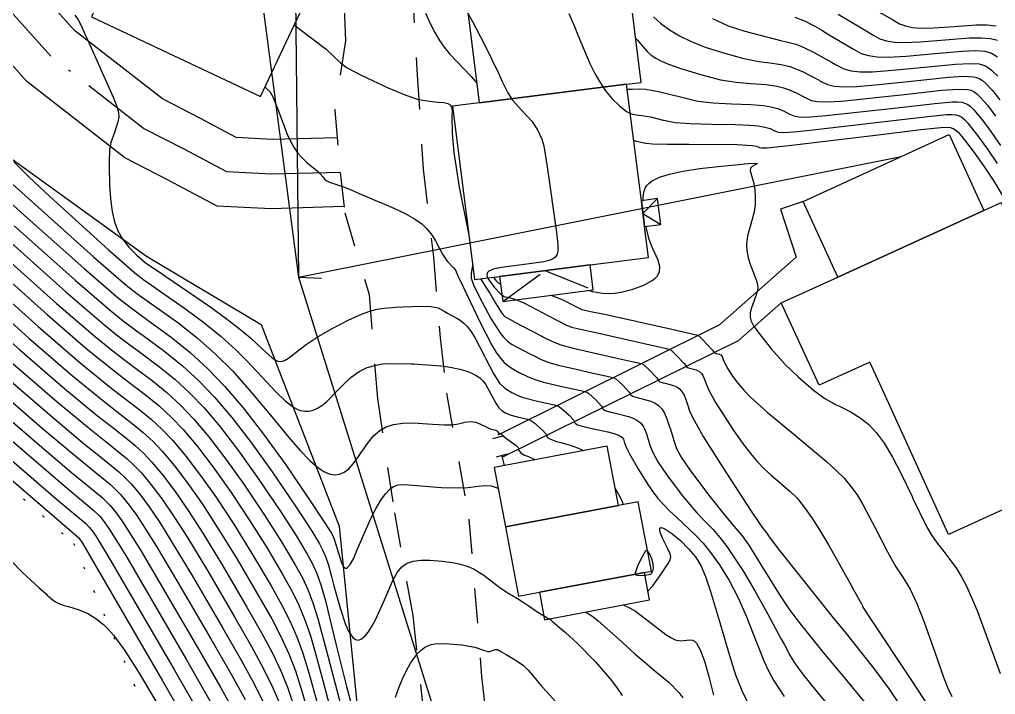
# Model space of a CAD drawing. Header units: metres. Extents: x 1233805 to 1234355, y 654698 to 655114.
# Drawn here: x 1234201.68 to 1234243.79, y 655045.79 to 655074.93 of the extents above; entities that cross this region are included whole.
import ezdxf

# ---------------------------------------------------------------- set-up
doc = ezdxf.new("R2010")
doc.units = ezdxf.units.M
for name, pattern in [('ИИDash_10_10', [2, 1, -1]), ('ИИDash_15_15', [3, 1.5, -1.5]), ('ИИDash_20_10', [3, 2, -1]), ('ИИDash_50_20', [7, 5, -2]), ('ИИDashDot_30_20', [5, 3, -1, 0, -1]), ('ИИDot', [1, 0, -1])]:
    doc.linetypes.add(name, pattern=pattern)
for name, color, linetype, lineweight in [('ИИ_ГОРИЗОНТАЛИ_ОСН', 32, 'Continuous', 25), ('ИИ_ГОРИЗОНТАЛИ_УТОЛЩ', 32, 'Continuous', 30), ('ИИ_ДОРОГИ_АД', 7, 'Continuous', 25), ('ИИ_ДОРОГИ_АД_ОСИ', 7, 'Continuous', 25), ('ИИ_ЛЭП_НН', 250, 'Continuous', 25), ('ИИ_ОГРАДЫ', 7, 'Continuous', 25), ('ИИ_ОТКОС', 7, 'Continuous', 25), ('ИИ_СТРОЕНИЕ', 7, 'Continuous', 25)]:
    doc.layers.add(name, color=color, linetype=linetype, lineweight=lineweight)

msp = doc.modelspace()

# ---------------------------------------------------------------- linework, layer by layer
at = {"layer": 'ИИ_ГОРИЗОНТАЛИ_ОСН'}
for points, elevation in [([(1234219.195, 655075.209), (1234219.394, 655074.766), (1234219.598, 655074.371), (1234219.807, 655074.026), (1234220.007, 655073.745), (1234220.241, 655073.456), (1234220.871, 655072.782), (1234221.17, 655072.472), (1234221.411, 655072.18)], 33.5), ([(1234229.038, 655075.049), (1234229.358, 655074.763), (1234229.733, 655074.489), (1234230.161, 655074.229), (1234230.63, 655073.991), (1234231.26, 655073.735), (1234232.049, 655073.491), (1234232.939, 655073.249), (1234233.582, 655073.115), (1234234.052, 655073.055), (1234234.549, 655072.989), (1234234.921, 655072.899), (1234235.461, 655072.683), (1234236.177, 655072.307), (1234236.232, 655072.277), (1234236.542, 655072.125), (1234236.836, 655072.051), (1234237.242, 655072.025), (1234237.815, 655072.045), (1234238.756, 655072.124), (1234240.294, 655072.286), (1234241.77, 655072.441), (1234242.431, 655072.485), (1234242.831, 655072.464), (1234242.979, 655072.428), (1234243.109, 655072.373), (1234243.233, 655072.292), (1234243.369, 655072.175), (1234243.661, 655071.865), (1234243.977, 655071.465)], 37.5), ([(1234235.135, 655075.038), (1234235.586, 655074.86), (1234235.998, 655074.649), (1234236.291, 655074.471), (1234236.54, 655074.316), (1234237.659, 655073.65), (1234238.002, 655073.471), (1234238.309, 655073.372), (1234238.686, 655073.318), (1234239.166, 655073.309), (1234239.939, 655073.351), (1234241.175, 655073.463), (1234242.369, 655073.57), (1234242.935, 655073.592), (1234243.327, 655073.564), (1234243.622, 655073.481), (1234243.882, 655073.325)], 38.5), ([(1234237, 655075.166), (1234238.002, 655074.57), (1234238.142, 655074.481), (1234238.539, 655074.238), (1234238.807, 655074.103), (1234239.092, 655074.015), (1234239.436, 655073.961), (1234239.841, 655073.941), (1234240.531, 655073.965), (1234241.617, 655074.052), (1234242.669, 655074.135), (1234243.187, 655074.146), (1234243.574, 655074.114), (1234243.877, 655074.036)], 39), ([(1234238.6, 655075.354), (1234239.341, 655074.926), (1234239.364, 655074.912), (1234239.656, 655074.752), (1234239.913, 655074.654), (1234240.209, 655074.591), (1234240.556, 655074.563), (1234241.116, 655074.573), (1234242.002, 655074.635), (1234242.968, 655074.7), (1234243.438, 655074.701), (1234243.819, 655074.665)], 39.5), ([(1234213.538, 655074.697), (1234214.098, 655074.277), (1234214.909, 655073.648), (1234215.216, 655073.359), (1234215.53, 655073.068), (1234215.827, 655072.851), (1234216.421, 655072.524), (1234217.399, 655072.071), (1234217.465, 655072.041), (1234217.524, 655072.015), (1234218.346, 655071.662), (1234218.899, 655071.484), (1234219.27, 655071.415), (1234219.738, 655071.368), (1234219.994, 655071.344), (1234220.164, 655071.309), (1234220.265, 655071.249), (1234220.321, 655071.149), (1234220.343, 655070.989), (1234220.34, 655070.754), (1234220.343, 655070.006), (1234220.418, 655069.184), (1234220.657, 655067.7), (1234221.067, 655065.623)], 33), ([(1234228.267, 655074.119), (1234228.349, 655074.04), (1234228.481, 655073.876), (1234228.757, 655073.549), (1234228.932, 655073.397), (1234229.139, 655073.259), (1234229.385, 655073.13), (1234229.68, 655073.004), (1234230.258, 655072.802), (1234231.117, 655072.546), (1234231.933, 655072.331), (1234232.596, 655072.222), (1234233.233, 655072.175), (1234233.897, 655072.125), (1234234.351, 655072.057), (1234234.638, 655071.984), (1234234.925, 655071.882), (1234235.213, 655071.753), (1234235.549, 655071.575), (1234235.576, 655071.56), (1234235.835, 655071.44), (1234236.111, 655071.387), (1234236.527, 655071.377), (1234237.14, 655071.413), (1234239.856, 655071.698), (1234241.47, 655071.876), (1234242.179, 655071.931), (1234242.581, 655071.914), (1234242.726, 655071.878), (1234242.853, 655071.819), (1234242.973, 655071.732), (1234243.112, 655071.601), (1234243.439, 655071.231), (1234243.794, 655070.766)], 37), ([(1234227.699, 655072.116), (1234227.699, 655072.116)], 36.5), ([(1234212.275, 655072.015), (1234212.343, 655071.959), (1234212.477, 655071.828), (1234212.618, 655071.597), (1234212.789, 655071.163), (1234212.865, 655070.945), (1234213.212, 655070.015), (1234213.372, 655069.673), (1234213.533, 655069.392), (1234213.693, 655069.167), (1234213.88, 655068.954), (1234214.092, 655068.752), (1234214.366, 655068.527), (1234214.538, 655068.386), (1234214.657, 655068.269), (1234214.764, 655068.135), (1234214.842, 655068.037), (1234214.917, 655067.976), (1234215.06, 655067.907), (1234215.32, 655067.821), (1234215.621, 655067.723), (1234215.987, 655067.579), (1234216.462, 655067.368), (1234216.476, 655067.362), (1234217.209, 655067.054), (1234217.23, 655067.046), (1234217.838, 655066.793), (1234218.318, 655066.564), (1234218.719, 655066.334), (1234219.035, 655066.106), (1234219.257, 655065.896), (1234219.455, 655065.655), (1234219.63, 655065.382), (1234219.819, 655065.022), (1234219.932, 655064.801), (1234220.133, 655064.494), (1234220.376, 655064.236), (1234220.403, 655064.211), (1234220.487, 655064.108), (1234220.599, 655063.873), (1234220.679, 655063.696), (1234221.566, 655061.818), (1234222.058, 655060.875), (1234222.253, 655060.557), (1234222.434, 655060.31), (1234222.596, 655060.131), (1234222.771, 655059.978), (1234222.963, 655059.846), (1234223.209, 655059.709), (1234223.597, 655059.518), (1234223.921, 655059.388), (1234224.289, 655059.278), (1234224.831, 655059.151), (1234225.283, 655059.052), (1234225.896, 655058.916), (1234226.126, 655058.853), (1234226.241, 655058.783), (1234226.546, 655058.512), (1234226.793, 655058.244), (1234226.829, 655058.17), (1234226.84, 655058.138), (1234226.876, 655058.097), (1234226.944, 655058.058), (1234227.194, 655057.98), (1234227.394, 655057.934), (1234227.964, 655057.791), (1234228.163, 655057.718), (1234228.319, 655057.64), (1234228.472, 655057.524), (1234228.592, 655057.378), (1234228.681, 655057.202), (1234228.759, 655056.954), (1234228.762, 655056.945), (1234228.877, 655056.563), (1234228.996, 655056.263), (1234229.224, 655055.84), (1234229.592, 655055.29), (1234230.273, 655054.385), (1234230.908, 655053.638), (1234231.226, 655053.306), (1234231.603, 655052.911), (1234231.901, 655052.567), (1234232.196, 655052.186), (1234232.494, 655051.757), (1234232.912, 655051.098), (1234233.406, 655050.262), (1234233.969, 655049.26), (1234234.55, 655048.183), (1234234.666, 655047.963), (1234234.939, 655047.456), (1234235.148, 655047.118), (1234235.423, 655046.736), (1234235.854, 655046.191), (1234238.197, 655043.359)], 32.5), ([(1234227.9, 655071.939), (1234227.956, 655071.921), (1234228.133, 655071.93), (1234228.421, 655071.946), (1234228.706, 655071.928), (1234229.304, 655071.817), (1234230.204, 655071.588), (1234230.254, 655071.574), (1234230.952, 655071.407), (1234231.61, 655071.33), (1234232.396, 655071.297), (1234233.237, 655071.264), (1234233.781, 655071.215), (1234234.098, 655071.16), (1234234.384, 655071.084), (1234234.639, 655070.986), (1234234.906, 655070.852), (1234234.921, 655070.844), (1234235.128, 655070.756), (1234235.386, 655070.723), (1234235.811, 655070.73), (1234236.465, 655070.781), (1234239.422, 655071.11), (1234241.171, 655071.311), (1234241.927, 655071.378), (1234242.156, 655071.381), (1234242.331, 655071.364), (1234242.473, 655071.327), (1234242.596, 655071.265), (1234242.713, 655071.173), (1234242.856, 655071.026), (1234243.225, 655070.585), (1234243.618, 655070.056), (1234244.001, 655069.487)], 36.5), ([(1234228.181, 655069.723), (1234228.269, 655069.676), (1234228.354, 655069.66), (1234228.367, 655069.659), (1234228.704, 655069.597), (1234228.713, 655069.595), (1234228.995, 655069.558), (1234229.639, 655069.544), (1234230.56, 655069.544), (1234232.641, 655069.531), (1234233.296, 655069.49), (1234233.483, 655069.458), (1234233.606, 655069.413), (1234233.61, 655069.411), (1234233.713, 655069.387), (1234233.933, 655069.393), (1234235.114, 655069.517), (1234238.618, 655069.942), (1234240.571, 655070.182), (1234241.425, 655070.272), (1234241.658, 655070.28), (1234241.831, 655070.265), (1234241.967, 655070.227), (1234242.082, 655070.16), (1234242.192, 655070.057), (1234242.343, 655069.877), (1234242.829, 655069.246), (1234243.287, 655068.604), (1234243.715, 655067.954), (1234244.11, 655067.301)], 35.5), ([(1234200.084, 655068.968), (1234204.876, 655064.692), (1234206.29, 655063.463), (1234206.744, 655063.107), (1234207.288, 655062.717), (1234207.485, 655062.58), (1234208.511, 655061.848), (1234209.355, 655061.184), (1234210.143, 655060.489), (1234210.87, 655059.764), (1234211.599, 655058.946), (1234212.579, 655057.762), (1234213.298, 655056.888), (1234213.791, 655056.32), (1234214.205, 655055.891), (1234214.55, 655055.591), (1234214.807, 655055.423), (1234215.05, 655055.32), (1234215.278, 655055.281), (1234215.494, 655055.306), (1234215.695, 655055.393), (1234215.891, 655055.542), (1234216.084, 655055.755), (1234216.31, 655056.069), (1234216.42, 655056.235), (1234216.734, 655056.688), (1234216.977, 655056.977), (1234217.228, 655057.195), (1234217.496, 655057.346), (1234217.821, 655057.447), (1234218.219, 655057.503), (1234218.688, 655057.515), (1234219.288, 655057.484), (1234219.504, 655057.468), (1234220.019, 655057.435), (1234220.309, 655057.435), (1234220.54, 655057.463), (1234220.812, 655057.526), (1234220.879, 655057.543), (1234221.131, 655057.584), (1234221.356, 655057.553), (1234221.546, 655057.483), (1234221.817, 655057.355), (1234221.937, 655057.297), (1234222.08, 655057.237), (1234222.183, 655057.214), (1234222.192, 655057.212), (1234222.265, 655057.195), (1234222.302, 655057.146), (1234222.304, 655057.143), (1234222.33, 655057.101), (1234222.355, 655057.079), (1234222.371, 655057.078), (1234222.383, 655057.077), (1234222.394, 655057.073), (1234222.411, 655057.067), (1234222.421, 655057.065), (1234222.463, 655057.049), (1234222.502, 655057.006), (1234222.513, 655056.992), (1234222.544, 655056.964), (1234222.55, 655056.959), (1234222.564, 655056.949), (1234222.691, 655056.851), (1234222.81, 655056.76), (1234223.104, 655056.537), (1234223.202, 655056.458), (1234223.218, 655056.425), (1234223.214, 655056.415), (1234223.208, 655056.376), (1234223.222, 655056.331), (1234223.321, 655056.217), (1234223.477, 655056.122), (1234223.599, 655056.075), (1234223.865, 655055.96), (1234223.911, 655055.927)], 31), ([(1234201.433, 655068.79), (1234202.091, 655068.142), (1234202.986, 655067.297), (1234205.506, 655065.001), (1234206.654, 655063.994), (1234207.042, 655063.696), (1234207.567, 655063.328), (1234207.76, 655063.197), (1234208.802, 655062.474), (1234209.637, 655061.854), (1234210.378, 655061.255), (1234211.018, 655060.678), (1234211.511, 655060.183), (1234212.139, 655059.506), (1234212.739, 655058.86), (1234213.149, 655058.468), (1234213.5, 655058.201), (1234213.658, 655058.114), (1234213.806, 655058.055), (1234213.987, 655058.019), (1234214.168, 655058.022), (1234214.352, 655058.065), (1234214.54, 655058.148), (1234214.728, 655058.267), (1234214.926, 655058.427), (1234215.415, 655058.924), (1234215.641, 655059.165), (1234215.994, 655059.493), (1234216.337, 655059.736), (1234216.686, 655059.907), (1234217.064, 655060.016), (1234217.361, 655060.062), (1234217.699, 655060.085), (1234218.596, 655060.066), (1234218.607, 655060.065), (1234218.675, 655060.062), (1234219.862, 655059.987), (1234220.262, 655059.929), (1234220.686, 655059.831), (1234220.976, 655059.748), (1234221.2, 655059.665), (1234221.39, 655059.569), (1234221.546, 655059.461), (1234221.672, 655059.337), (1234221.792, 655059.183), (1234222.037, 655058.744), (1234222.052, 655058.712), (1234222.231, 655058.372), (1234222.365, 655058.17), (1234222.486, 655058.05), (1234222.64, 655057.956), (1234222.895, 655057.848), (1234223.218, 655057.761), (1234223.351, 655057.733), (1234223.617, 655057.672), (1234223.74, 655057.626), (1234223.866, 655057.535), (1234224.252, 655057.202), (1234224.41, 655057.032), (1234224.414, 655056.997), (1234224.428, 655056.933), (1234224.475, 655056.877), (1234224.56, 655056.823), (1234224.855, 655056.716), (1234225.035, 655056.669), (1234225.439, 655056.558), (1234225.753, 655056.447), (1234226.013, 655056.324)], 31.5), ([(1234228.596, 655067.122), (1234228.593, 655067.222), (1234228.603, 655067.389), (1234228.631, 655067.526), (1234228.681, 655067.65), (1234228.753, 655067.764), (1234228.851, 655067.869), (1234228.973, 655067.965), (1234229.294, 655068.129), (1234229.724, 655068.262), (1234230.305, 655068.385), (1234231.028, 655068.495), (1234231.949, 655068.602), (1234232.864, 655068.692), (1234232.942, 655068.695), (1234232.955, 655068.695), (1234232.961, 655068.696), (1234233.113, 655068.713), (1234233.416, 655068.733), (1234233.526, 655068.722), (1234233.452, 655068.675), (1234233.297, 655068.59), (1234233.218, 655068.509), (1234233.2, 655068.396), (1234233.258, 655068.196), (1234233.347, 655067.906), (1234233.404, 655067.595), (1234233.429, 655067.263), (1234233.42, 655066.937), (1234233.377, 655066.627), (1234233.229, 655066.093), (1234233.089, 655065.593), (1234233.043, 655065.22), (1234233.059, 655064.948), (1234233.118, 655064.649), (1234233.218, 655064.324), (1234233.374, 655063.926), (1234233.381, 655063.91), (1234233.48, 655063.658), (1234233.524, 655063.494), (1234233.533, 655063.344), (1234233.507, 655063.181), (1234233.377, 655062.796), (1234233.264, 655062.482), (1234233.211, 655062.27), (1234233.202, 655062.083), (1234233.244, 655061.908), (1234233.344, 655061.714), (1234233.531, 655061.444), (1234234.12, 655060.703), (1234234.718, 655060.036), (1234235.275, 655059.5), (1234235.941, 655058.937), (1234236.43, 655058.571), (1234236.919, 655058.302), (1234237.062, 655058.235), (1234237.563, 655057.987), (1234237.959, 655057.737), (1234238.319, 655057.442), (1234238.642, 655057.099), (1234238.983, 655056.637), (1234239.343, 655056.044), (1234239.723, 655055.322), (1234240.192, 655054.338), (1234240.228, 655054.26), (1234240.82, 655053.048), (1234241.045, 655052.656), (1234241.269, 655052.324), (1234241.558, 655051.96), (1234241.867, 655051.57), (1234242.105, 655051.232), (1234242.328, 655050.866), (1234242.537, 655050.467), (1234242.76, 655049.979), (1234243.008, 655049.374), (1234243.661, 655047.61), (1234243.992, 655046.697)], 35), ([(1234199.89, 655068.301), (1234201.747, 655066.621), (1234204.478, 655064.189), (1234205.955, 655062.907), (1234206.452, 655062.513), (1234207.008, 655062.105), (1234207.237, 655061.944), (1234208.228, 655061.223), (1234209.042, 655060.564), (1234209.814, 655059.856), (1234210.544, 655059.096), (1234211.337, 655058.164), (1234212.216, 655057.027), (1234213.17, 655055.703), (1234214.255, 655054.111), (1234215.142, 655052.759), (1234215.243, 655052.545), (1234215.345, 655052.228), (1234215.384, 655052.084), (1234215.574, 655051.48), (1234215.657, 655051.324), (1234215.737, 655051.251), (1234215.786, 655051.247), (1234215.839, 655051.271), (1234215.956, 655051.407), (1234216.091, 655051.657), (1234216.271, 655052.075), (1234216.336, 655052.233), (1234216.619, 655052.906), (1234216.856, 655053.417), (1234217.071, 655053.831), (1234217.276, 655054.177), (1234217.467, 655054.449), (1234217.642, 655054.643), (1234217.823, 655054.773), (1234218.022, 655054.839), (1234218.269, 655054.855), (1234218.679, 655054.829), (1234218.824, 655054.816), (1234219.887, 655054.733), (1234220.6, 655054.709), (1234221.025, 655054.727), (1234221.475, 655054.781), (1234221.739, 655054.814), (1234222.038, 655054.8), (1234222.169, 655054.765), (1234222.291, 655054.71), (1234222.337, 655054.675)], 30.5), ([(1234226.254, 655063.235), (1234226.374, 655063.204), (1234226.382, 655063.194), (1234226.395, 655063.185), (1234226.401, 655063.184), (1234226.592, 655063.155), (1234226.608, 655063.152), (1234226.857, 655063.114), (1234227.1, 655063.103), (1234227.36, 655063.118), (1234227.635, 655063.158), (1234228.139, 655063.286), (1234228.613, 655063.465), (1234228.974, 655063.664), (1234229.105, 655063.767), (1234229.202, 655063.871), (1234229.293, 655064.052), (1234229.307, 655064.26), (1234229.248, 655064.498), (1234229.102, 655064.826), (1234229.034, 655064.967), (1234228.855, 655065.431), (1234228.739, 655065.911), (1234228.729, 655066.001)], 35), ([(1234201.177, 655065.419), (1234203.683, 655063.182), (1234205.289, 655061.791), (1234205.868, 655061.324), (1234206.449, 655060.883), (1234206.797, 655060.63), (1234207.683, 655059.971), (1234208.378, 655059.403), (1234209.03, 655058.802), (1234209.644, 655058.162), (1234210.351, 655057.328), (1234211.133, 655056.312), (1234211.983, 655055.121), (1234212.924, 655053.725), (1234213.633, 655052.626), (1234214.1, 655051.848), (1234214.325, 655051.431), (1234214.507, 655051.011), (1234214.691, 655050.483), (1234214.881, 655049.832), (1234215.338, 655047.982), (1234215.787, 655046.143), (1234216.133, 655044.859)], 29.5), ([(1234200.901, 655064.809), (1234203.285, 655062.679), (1234204.958, 655061.233), (1234205.575, 655060.729), (1234206.169, 655060.271), (1234206.573, 655059.974), (1234207.404, 655059.35), (1234208.042, 655058.825), (1234208.636, 655058.277), (1234209.194, 655057.695), (1234209.857, 655056.912), (1234210.589, 655055.957), (1234211.385, 655054.836), (1234212.258, 655053.531), (1234212.992, 655052.38), (1234213.579, 655051.392), (1234213.886, 655050.836), (1234214.121, 655050.332), (1234214.344, 655049.751), (1234214.557, 655049.079), (1234215, 655047.401), (1234215.528, 655045.381)], 29), ([(1234200.627, 655064.197), (1234202.888, 655062.176), (1234204.627, 655060.673), (1234205.89, 655059.66), (1234206.347, 655059.318), (1234207.122, 655058.73), (1234207.703, 655058.25), (1234208.24, 655057.753), (1234208.744, 655057.228), (1234209.362, 655056.496), (1234210.044, 655055.604), (1234210.784, 655054.554), (1234211.592, 655053.338), (1234212.351, 655052.133), (1234213.058, 655050.937), (1234213.447, 655050.242), (1234213.735, 655049.652), (1234213.996, 655049.018), (1234214.234, 655048.325), (1234214.455, 655047.565), (1234214.765, 655046.391), (1234215.228, 655044.656)], 28.5), ([(1234221.233, 655064.313), (1234221.214, 655064.231), (1234221.212, 655064.221), (1234221.17, 655063.987), (1234221.175, 655063.782), (1234221.206, 655063.643), (1234221.265, 655063.479), (1234221.523, 655062.946), (1234222.018, 655062.026), (1234222.404, 655061.419), (1234222.571, 655061.212), (1234222.739, 655061.048), (1234222.91, 655060.922), (1234223.129, 655060.802), (1234223.131, 655060.801), (1234223.758, 655060.477), (1234223.807, 655060.45), (1234224.161, 655060.27), (1234224.471, 655060.145), (1234224.923, 655060.012), (1234225.638, 655059.845), (1234226.309, 655059.698), (1234227.036, 655059.538), (1234227.32, 655059.467), (1234227.428, 655059.407), (1234227.693, 655059.167), (1234227.985, 655058.851), (1234228.038, 655058.76), (1234228.046, 655058.74), (1234228.129, 655058.677), (1234228.327, 655058.615), (1234228.435, 655058.59), (1234228.926, 655058.452), (1234229.104, 655058.369), (1234229.247, 655058.274), (1234229.391, 655058.127), (1234229.513, 655057.935), (1234229.617, 655057.696), (1234229.728, 655057.351), (1234229.748, 655057.284), (1234229.911, 655056.755), (1234230.032, 655056.418), (1234230.229, 655056.033), (1234230.636, 655055.446), (1234231.461, 655054.342), (1234232.136, 655053.487), (1234232.512, 655053.052), (1234232.865, 655052.636), (1234233.15, 655052.239), (1234233.722, 655051.305), (1234234.523, 655050.004), (1234234.87, 655049.497), (1234235.256, 655048.977), (1234236.359, 655047.61), (1234237.119, 655046.695), (1234238.884, 655044.556)], 33), ([(1234221.588, 655063.741), (1234221.593, 655063.727), (1234221.667, 655063.586), (1234221.804, 655063.378), (1234221.98, 655063.113), (1234222.211, 655062.717), (1234222.46, 655062.299), (1234222.546, 655062.186), (1234222.636, 655062.103), (1234222.96, 655061.918), (1234222.993, 655061.902), (1234224.216, 655061.261), (1234224.291, 655061.222), (1234224.706, 655061.011), (1234225.045, 655060.883), (1234225.568, 655060.741), (1234226.444, 655060.54), (1234227.401, 655060.33), (1234228.176, 655060.16), (1234228.514, 655060.08), (1234228.615, 655060.031), (1234228.84, 655059.822), (1234229.177, 655059.457), (1234229.248, 655059.354), (1234229.252, 655059.342), (1234229.313, 655059.296), (1234229.46, 655059.25), (1234229.541, 655059.231), (1234229.905, 655059.13), (1234230.036, 655059.07), (1234230.143, 655059), (1234230.249, 655058.891), (1234230.34, 655058.75), (1234230.418, 655058.573), (1234230.5, 655058.319), (1234230.502, 655058.314), (1234230.594, 655058.04), (1234230.719, 655057.76), (1234231.181, 655056.936), (1234232.023, 655055.59), (1234233.219, 655053.752), (1234233.637, 655053.127), (1234233.782, 655052.937), (1234233.783, 655052.937), (1234233.866, 655052.837), (1234233.873, 655052.825), (1234234.062, 655052.547), (1234234.469, 655052.013), (1234236.788, 655049.107), (1234237.341, 655048.43), (1234238.59, 655046.864), (1234239.197, 655046.027), (1234240.029, 655044.807)], 33.5), ([(1234222.144, 655063.812), (1234222.164, 655063.767), (1234222.234, 655063.67), (1234222.322, 655063.585), (1234222.424, 655063.515), (1234222.436, 655063.509)], 34.5), ([(1234200.082, 655062.971), (1234202.093, 655061.17), (1234203.967, 655059.551), (1234205.33, 655058.438), (1234205.887, 655058.01), (1234206.547, 655057.499), (1234207.018, 655057.107), (1234207.446, 655056.71), (1234207.844, 655056.293), (1234208.369, 655055.67), (1234208.946, 655054.907), (1234209.573, 655054.005), (1234210.26, 655052.952), (1234211.07, 655051.64), (1234212.016, 655050.025), (1234212.568, 655049.053), (1234212.964, 655048.292), (1234213.302, 655047.552), (1234213.587, 655046.819), (1234213.884, 655045.897), (1234214.263, 655044.535)], 27.5), ([(1234224.612, 655063.027), (1234224.681, 655063.007), (1234225.126, 655062.829), (1234225.592, 655062.591), (1234225.657, 655062.555), (1234225.826, 655062.464), (1234225.947, 655062.419), (1234226.329, 655062.333), (1234226.988, 655062.193), (1234229.83, 655061.564), (1234230.876, 655061.317), (1234230.99, 655061.279), (1234231.134, 655061.131), (1234231.56, 655060.669), (1234231.664, 655060.548), (1234231.664, 655060.547), (1234231.726, 655060.52), (1234231.753, 655060.514), (1234231.862, 655060.487), (1234231.934, 655060.45), (1234231.995, 655060.379), (1234232.045, 655060.257), (1234232.047, 655060.251), (1234232.112, 655060.091), (1234232.245, 655059.857), (1234232.45, 655059.54), (1234232.679, 655059.234), (1234232.936, 655058.93), (1234233.22, 655058.632), (1234233.933, 655057.982), (1234235.092, 655057.027), (1234235.278, 655056.877), (1234236.499, 655055.857), (1234236.921, 655055.47), (1234237.258, 655055.126), (1234237.555, 655054.777), (1234237.818, 655054.409), (1234238.068, 655053.995), (1234238.373, 655053.423), (1234238.596, 655052.985), (1234239.134, 655051.947), (1234239.493, 655051.309), (1234239.757, 655050.9), (1234240.105, 655050.341), (1234240.397, 655049.724), (1234240.709, 655048.919), (1234241.172, 655047.614), (1234241.551, 655046.546), (1234241.74, 655046.061), (1234241.904, 655045.702)], 34.5), ([(1234200.618, 655061.617), (1234201.695, 655060.667), (1234203.639, 655058.989), (1234205.051, 655057.826), (1234205.654, 655057.357), (1234206.255, 655056.887), (1234206.672, 655056.538), (1234207.047, 655056.19), (1234207.394, 655055.826), (1234207.871, 655055.259), (1234208.393, 655054.563), (1234208.963, 655053.736), (1234209.594, 655052.759), (1234210.429, 655051.394), (1234211.495, 655049.57), (1234212.129, 655048.458), (1234212.578, 655047.612), (1234212.954, 655046.82), (1234213.264, 655046.066), (1234213.596, 655045.082)], 27), ([(1234201.297, 655060.164), (1234203.312, 655058.426), (1234204.771, 655057.215), (1234205.419, 655056.705), (1234206.324, 655055.971), (1234206.646, 655055.671), (1234206.944, 655055.359), (1234207.371, 655054.85), (1234207.837, 655054.224), (1234208.349, 655053.472), (1234208.928, 655052.565), (1234209.788, 655051.147), (1234210.974, 655049.114), (1234211.69, 655047.864), (1234212.192, 655046.933), (1234212.607, 655046.087), (1234212.94, 655045.313)], 26.5), ([(1234200.502, 655059.157), (1234202.662, 655057.296), (1234204.212, 655055.992), (1234204.94, 655055.404), (1234205.62, 655054.844), (1234206.045, 655054.424), (1234206.363, 655054.04), (1234206.712, 655053.56), (1234207.112, 655052.957), (1234207.596, 655052.179), (1234208.506, 655050.653), (1234209.932, 655048.203), (1234210.811, 655046.675), (1234211.42, 655045.573)], 25.5), ([(1234200.104, 655058.654), (1234202.341, 655056.727), (1234203.932, 655055.381), (1234204.696, 655054.756), (1234205.264, 655054.284), (1234205.595, 655053.957), (1234205.854, 655053.641), (1234206.143, 655053.238), (1234206.93, 655051.986), (1234209.411, 655047.748), (1234210.372, 655046.08), (1234211.034, 655044.893)], 25), ([(1234199.707, 655058.151), (1234203.653, 655054.77), (1234204.448, 655054.11), (1234204.905, 655053.726), (1234205.145, 655053.49), (1234205.342, 655053.247), (1234205.568, 655052.922), (1234206.264, 655051.793), (1234208.89, 655047.292), (1234210.648, 655044.214)], 24.5), ([(1234199.439, 655056.691), (1234203.093, 655053.547), (1234203.93, 655052.832), (1234204.245, 655052.555), (1234204.395, 655052.325), (1234204.933, 655051.406), (1234207.848, 655046.381), (1234209.876, 655042.854)], 23.5), ([(1234227.379, 655054.701), (1234227.384, 655054.693), (1234227.614, 655054.289), (1234227.703, 655054.077), (1234227.71, 655053.989)], 31.5), ([(1234228.795, 655050.252), (1234229.003, 655050.485), (1234229.357, 655050.969), (1234229.669, 655051.445), (1234229.755, 655051.612), (1234229.778, 655051.734), (1234229.75, 655051.866), (1234229.654, 655052.075), (1234229.607, 655052.168), (1234229.427, 655052.538), (1234229.33, 655052.782), (1234229.303, 655052.937), (1234229.316, 655052.98), (1234229.347, 655053.001), (1234229.417, 655052.993), (1234229.522, 655052.948), (1234229.821, 655052.75), (1234230.195, 655052.438), (1234230.553, 655052.088), (1234230.845, 655051.737), (1234231.071, 655051.364), (1234231.278, 655050.893), (1234231.501, 655050.24), (1234231.923, 655048.805), (1234232.312, 655047.47), (1234232.58, 655046.637), (1234232.845, 655045.967), (1234233.199, 655045.25)], 31.5), ([(1234201.307, 655051.576), (1234201.821, 655051.045), (1234202.518, 655050.411), (1234202.829, 655050.133), (1234202.881, 655050.086), (1234203.084, 655049.908), (1234203.235, 655049.8), (1234203.404, 655049.714), (1234203.613, 655049.64), (1234203.793, 655049.589), (1234204.256, 655049.448), (1234204.632, 655049.287), (1234204.981, 655049.078), (1234205.302, 655048.82), (1234205.514, 655048.61), (1234205.732, 655048.359), (1234206.208, 655047.712), (1234206.771, 655046.833), (1234207.605, 655045.429)], 23), ([(1234226.096, 655049.35), (1234226.217, 655049.29), (1234226.421, 655049.157), (1234226.653, 655048.978), (1234227.522, 655048.2), (1234228.244, 655047.54), (1234228.775, 655047.082), (1234229.098, 655046.821), (1234229.708, 655046.31), (1234230.122, 655045.879), (1234230.303, 655045.646)], 30.5), ([(1234227.729, 655049.658), (1234227.75, 655049.652), (1234228.005, 655049.539), (1234228.265, 655049.384), (1234228.933, 655048.873), (1234229.563, 655048.386), (1234229.782, 655048.247), (1234229.964, 655048.16), (1234230.202, 655048.109), (1234230.469, 655048.135), (1234230.616, 655048.155), (1234230.717, 655048.144), (1234230.807, 655048.098), (1234230.89, 655048.012), (1234231.054, 655047.717), (1234231.233, 655047.235), (1234231.427, 655046.576), (1234231.625, 655045.764)], 31), ([(1234217.905, 655045.678), (1234218.047, 655046.082), (1234218.207, 655046.469), (1234218.379, 655046.827), (1234218.557, 655047.144), (1234218.734, 655047.408), (1234218.871, 655047.574), (1234219.009, 655047.709), (1234219.15, 655047.817), (1234219.297, 655047.898), (1234219.448, 655047.952), (1234219.612, 655047.985), (1234220.031, 655047.994), (1234220.765, 655047.937), (1234221.322, 655047.843), (1234221.705, 655047.707), (1234221.887, 655047.645), (1234221.978, 655047.654), (1234222.097, 655047.699), (1234222.206, 655047.739), (1234222.307, 655047.729), (1234222.478, 655047.639), (1234222.579, 655047.581), (1234222.675, 655047.527), (1234223.118, 655047.267), (1234223.425, 655047.042), (1234223.625, 655046.848), (1234223.879, 655046.55), (1234224.21, 655046.158), (1234224.439, 655045.908), (1234225.034, 655045.228)], 29.5)]:
    msp.add_lwpolyline(points, dxfattribs=dict(at, elevation=elevation))
at = {"layer": 'ИИ_ГОРИЗОНТАЛИ_УТОЛЩ'}
for points, elevation in [([(1234204.074, 655075.116), (1234204.213, 655074.912), (1234204.341, 655074.669), (1234204.536, 655074.243), (1234204.591, 655074.121), (1234204.85, 655073.546), (1234205.722, 655071.578), (1234205.88, 655071.175), (1234205.956, 655070.913), (1234205.972, 655070.721), (1234205.933, 655070.52), (1234205.776, 655070.053), (1234205.629, 655069.621), (1234205.57, 655069.31), (1234205.559, 655068.763), (1234205.559, 655068.638), (1234205.559, 655068.594), (1234205.568, 655067.81), (1234205.605, 655067.185), (1234205.676, 655066.646), (1234205.781, 655066.201), (1234205.933, 655065.807), (1234206.141, 655065.439), (1234206.402, 655065.1), (1234206.741, 655064.757), (1234207.104, 655064.449), (1234207.847, 655063.939), (1234207.995, 655063.841), (1234209.9, 655062.539), (1234210.604, 655062.028), (1234211.165, 655061.593), (1234211.646, 655061.185), (1234212.163, 655060.704), (1234212.58, 655060.327), (1234212.713, 655060.235), (1234212.828, 655060.184), (1234212.969, 655060.171), (1234213.118, 655060.216), (1234213.289, 655060.319), (1234213.555, 655060.525), (1234214.046, 655060.9), (1234214.57, 655061.241), (1234215.201, 655061.607), (1234215.858, 655061.949), (1234216.435, 655062.212), (1234216.792, 655062.345), (1234217.107, 655062.431), (1234217.403, 655062.478), (1234217.787, 655062.503), (1234217.903, 655062.508), (1234218.235, 655062.526), (1234218.983, 655062.56), (1234219.436, 655062.546), (1234219.74, 655062.481), (1234220.011, 655062.336), (1234220.152, 655062.25), (1234220.303, 655062.174), (1234220.525, 655062.06), (1234220.696, 655061.951), (1234220.852, 655061.826), (1234220.992, 655061.682), (1234221.153, 655061.472), (1234221.325, 655061.2), (1234221.744, 655060.396), (1234221.801, 655060.282), (1234222.143, 655059.626), (1234222.399, 655059.24), (1234222.629, 655059.014), (1234222.924, 655058.832), (1234223.183, 655058.707), (1234223.408, 655058.618), (1234224.025, 655058.456), (1234224.301, 655058.396), (1234224.757, 655058.294), (1234224.932, 655058.24), (1234225.053, 655058.159), (1234225.399, 655057.857), (1234225.601, 655057.638), (1234225.621, 655057.582), (1234225.634, 655057.536), (1234225.677, 655057.486), (1234225.76, 655057.44), (1234226.06, 655057.345), (1234226.522, 655057.245), (1234227.063, 655057.129), (1234227.387, 655057.04), (1234227.551, 655056.972), (1234227.666, 655056.898), (1234227.736, 655056.815), (1234227.776, 655056.705), (1234227.777, 655056.702), (1234227.848, 655056.497), (1234228.007, 655056.183), (1234228.394, 655055.505), (1234228.789, 655054.861), (1234229.015, 655054.527), (1234229.226, 655054.253), (1234229.461, 655053.99), (1234229.741, 655053.713), (1234230.044, 655053.436), (1234230.852, 655052.67), (1234231.172, 655052.324), (1234231.459, 655051.977), (1234231.882, 655051.385), (1234232.295, 655050.708), (1234232.683, 655049.971), (1234233.026, 655049.211), (1234233.36, 655048.344), (1234233.792, 655047.248), (1234233.996, 655046.818), (1234234.217, 655046.414), (1234234.67, 655045.705)], 32), ([(1234220.994, 655075.244), (1234221.226, 655074.845), (1234221.745, 655073.846), (1234222.343, 655072.62), (1234222.499, 655072.283), (1234222.749, 655071.769), (1234222.956, 655071.457), (1234223.36, 655071.007), (1234223.783, 655070.539), (1234224.035, 655070.168), (1234224.221, 655069.77), (1234224.298, 655069.478), (1234224.303, 655069.446), (1234224.313, 655069.387), (1234224.444, 655068.578), (1234224.851, 655065.743), (1234224.907, 655065.213), (1234224.905, 655064.913), (1234224.882, 655064.807), (1234224.843, 655064.724), (1234224.786, 655064.656), (1234224.705, 655064.599), (1234224.536, 655064.528), (1234224.301, 655064.467), (1234223.574, 655064.367), (1234223.57, 655064.367), (1234222.574, 655064.247), (1234222.169, 655064.167), (1234221.938, 655064.073), (1234221.869, 655064.005), (1234221.845, 655063.922), (1234221.864, 655063.819), (1234221.928, 655063.689), (1234222.159, 655063.375), (1234222.434, 655063.087), (1234222.599, 655062.974), (1234222.775, 655062.928), (1234222.796, 655062.925), (1234223.06, 655062.856), (1234223.436, 655062.694), (1234224.81, 655061.978), (1234224.889, 655061.935), (1234225.251, 655061.745), (1234225.5, 655061.653), (1234226.268, 655061.477), (1234226.546, 655061.418), (1234228.261, 655061.038), (1234229.526, 655060.742), (1234229.739, 655060.687), (1234229.802, 655060.655), (1234229.987, 655060.476), (1234230.369, 655060.063), (1234230.456, 655059.949), (1234230.458, 655059.944), (1234230.498, 655059.914), (1234230.593, 655059.885), (1234230.647, 655059.873), (1234230.883, 655059.808), (1234231.038, 655059.725), (1234231.108, 655059.655), (1234231.168, 655059.564), (1234231.273, 655059.288), (1234231.274, 655059.282), (1234231.416, 655058.926), (1234231.713, 655058.396), (1234232.497, 655057.181), (1234232.88, 655056.638), (1234233.219, 655056.192), (1234233.513, 655055.845), (1234233.808, 655055.535), (1234234.111, 655055.255), (1234234.501, 655054.93), (1234234.53, 655054.907), (1234234.917, 655054.577), (1234235.227, 655054.264), (1234235.541, 655053.883), (1234235.869, 655053.421), (1234236.198, 655052.904), (1234236.589, 655052.25), (1234237.577, 655050.486), (1234237.599, 655050.447), (1234238.012, 655049.701), (1234238.017, 655049.694), (1234238.037, 655049.659), (1234238.054, 655049.605), (1234238.065, 655049.569), (1234238.394, 655049.054), (1234240.113, 655046.48), (1234240.14, 655046.439), (1234240.961, 655045.192)], 34), ([(1234225.378, 655075.195), (1234225.622, 655074.627), (1234225.784, 655074.231), (1234226.292, 655073.035), (1234226.501, 655072.607), (1234226.701, 655072.251), (1234226.963, 655071.86), (1234227.254, 655071.508), (1234227.566, 655071.203), (1234227.876, 655070.968), (1234228.126, 655070.845), (1234228.389, 655070.805), (1234228.536, 655070.793), (1234228.909, 655070.727), (1234229.454, 655070.592), (1234229.48, 655070.585), (1234229.97, 655070.483), (1234230.624, 655070.437), (1234231.533, 655070.421), (1234232.566, 655070.403), (1234233.211, 655070.373), (1234233.558, 655070.337), (1234233.841, 655070.287), (1234234.062, 655070.222), (1234234.257, 655070.132), (1234234.266, 655070.128), (1234234.421, 655070.071), (1234234.661, 655070.058), (1234235.095, 655070.082), (1234235.789, 655070.149), (1234238.997, 655070.524), (1234240.871, 655070.746), (1234241.676, 655070.825), (1234241.907, 655070.83), (1234242.082, 655070.815), (1234242.22, 655070.777), (1234242.339, 655070.712), (1234242.453, 655070.614), (1234242.599, 655070.451), (1234243.02, 655069.925), (1234243.449, 655069.336), (1234243.857, 655068.723)], 36), ([(1234231.581, 655074.978), (1234232.264, 655074.665), (1234232.98, 655074.435), (1234234.568, 655074.008), (1234234.826, 655073.952), (1234235.176, 655073.866), (1234235.492, 655073.741), (1234235.965, 655073.502), (1234236.721, 655073.086), (1234236.887, 655072.993), (1234237.249, 655072.809), (1234237.561, 655072.716), (1234237.957, 655072.673), (1234238.491, 655072.677), (1234239.347, 655072.738), (1234240.734, 655072.875), (1234242.069, 655073.005), (1234242.683, 655073.038), (1234243.079, 655073.014), (1234243.231, 655072.979), (1234243.366, 655072.927), (1234243.493, 655072.853), (1234243.625, 655072.75), (1234243.888, 655072.492)], 38), ([(1234201.456, 655066.025), (1234204.081, 655063.686), (1234205.622, 655062.35), (1234206.16, 655061.918), (1234206.729, 655061.494), (1234207.018, 655061.286), (1234207.958, 655060.596), (1234208.711, 655059.982), (1234209.423, 655059.328), (1234210.094, 655058.629), (1234210.844, 655057.746), (1234211.675, 655056.669), (1234212.578, 655055.41), (1234213.59, 655053.918), (1234214.274, 655052.873), (1234214.621, 655052.303), (1234214.762, 655052.037), (1234214.882, 655051.751), (1234215.008, 655051.373), (1234215.146, 655050.891), (1234215.251, 655050.486), (1234215.526, 655049.473), (1234215.752, 655048.809), (1234215.862, 655048.559), (1234215.971, 655048.369), (1234216.078, 655048.236), (1234216.184, 655048.161), (1234216.309, 655048.142), (1234216.443, 655048.193), (1234216.586, 655048.313), (1234216.738, 655048.502), (1234216.898, 655048.756), (1234217.07, 655049.081), (1234217.488, 655050.015), (1234217.496, 655050.034), (1234217.78, 655050.687), (1234217.978, 655051.054), (1234218.18, 655051.306), (1234218.29, 655051.396), (1234218.411, 655051.467), (1234218.669, 655051.552), (1234218.993, 655051.592), (1234219.385, 655051.589), (1234219.915, 655051.543), (1234220.37, 655051.487), (1234220.697, 655051.424), (1234220.99, 655051.336), (1234221.265, 655051.216), (1234221.72, 655050.938), (1234222.297, 655050.501), (1234222.411, 655050.409), (1234222.589, 655050.278), (1234222.707, 655050.212), (1234222.758, 655050.188), (1234223, 655050.039), (1234223.098, 655049.977), (1234223.173, 655049.932), (1234223.374, 655049.806), (1234223.632, 655049.631), (1234224.048, 655049.351), (1234224.334, 655049.178), (1234224.374, 655049.155), (1234224.448, 655049.109), (1234224.497, 655049.078), (1234224.517, 655049.069), (1234224.601, 655049.015), (1234224.671, 655048.952), (1234224.862, 655048.785), (1234224.909, 655048.748), (1234225.241, 655048.473), (1234225.738, 655048.01), (1234226.523, 655047.216), (1234227.163, 655046.472), (1234227.437, 655046.108), (1234227.679, 655045.752)], 30), ([(1234200.354, 655063.584), (1234202.49, 655061.673), (1234204.297, 655060.112), (1234205.61, 655059.049), (1234206.118, 655058.664), (1234206.836, 655058.114), (1234207.362, 655057.677), (1234207.844, 655057.231), (1234208.294, 655056.76), (1234208.866, 655056.082), (1234209.496, 655055.254), (1234210.18, 655054.277), (1234210.926, 655053.145), (1234211.71, 655051.887), (1234212.537, 655050.481), (1234213.007, 655049.647), (1234213.349, 655048.972), (1234213.649, 655048.285), (1234213.91, 655047.572), (1234214.17, 655046.724), (1234214.52, 655045.438)], 28), ([(1234200.9, 655059.66), (1234202.986, 655057.862), (1234204.491, 655056.604), (1234205.181, 655056.054), (1234205.974, 655055.406), (1234206.245, 655055.153), (1234206.494, 655054.892), (1234206.868, 655054.444), (1234207.276, 655053.889), (1234207.732, 655053.213), (1234208.262, 655052.372), (1234209.147, 655050.9), (1234210.453, 655048.659), (1234211.25, 655047.269), (1234211.806, 655046.253), (1234212.26, 655045.354)], 26), ([(1234199.309, 655057.648), (1234203.373, 655054.158), (1234204.195, 655053.466), (1234204.543, 655053.172), (1234204.695, 655053.023), (1234204.824, 655052.86), (1234204.987, 655052.615), (1234205.599, 655051.6), (1234208.369, 655046.837), (1234210.262, 655043.534)], 24)]:
    msp.add_lwpolyline(points, dxfattribs=dict(at, elevation=elevation))
at = {"layer": 'ИИ_ГОРИЗОНТАЛИ_УТОЛЩ', "elevation": 32}
msp.add_lwpolyline([(1234228.35, 655051.338), (1234228.284, 655051.166), (1234228.25, 655051.028), (1234228.249, 655050.979), (1234228.276, 655050.957), (1234228.411, 655050.927), (1234228.622, 655050.942), (1234228.631, 655050.943), (1234228.649, 655050.946), (1234228.847, 655050.974), (1234228.905, 655050.993), (1234228.948, 655051.032), (1234229.003, 655051.124), (1234229.029, 655051.236), (1234229.019, 655051.431), (1234228.965, 655051.651), (1234228.877, 655051.856), (1234228.783, 655051.99), (1234228.733, 655052.008), (1234228.683, 655051.965), (1234228.618, 655051.861), (1234228.531, 655051.701), (1234228.434, 655051.515), (1234228.35, 655051.338)], close=True, dxfattribs=at)
at = {"layer": 'ИИ_ДОРОГИ_АД', "linetype": 'ИИDash_15_15'}
for points in [[(1234213.689, 655099.962), (1234213.921, 655098.753), (1234214.756, 655094.348), (1234215.671, 655090.473), (1234216.569, 655087.125), (1234217.353, 655084.304), (1234217.716, 655082.581), (1234218.19, 655080.016), (1234218.633, 655076.29), (1234218.842, 655072.548), (1234219.103, 655068.474), (1234219.54, 655064.69), (1234219.834, 655061.188), (1234220.106, 655058.8), (1234221.076, 655053.356), (1234221.621, 655046.565), (1234222.197, 655041.188), (1234222.989, 655033.473), (1234223.714, 655026.596), (1234224.004, 655024.428), (1234224.49, 655020.575), (1234225.872, 655015.393), (1234227.486, 655007.795)], [(1234210.896, 655099.704), (1234210.914, 655099.587), (1234211.857, 655094.925), (1234213.032, 655090.734), (1234213.995, 655085.146), (1234214.529, 655083.278), (1234215.019, 655081.231), (1234215.575, 655078.401), (1234215.746, 655074.018), (1234215.291, 655071.001), (1234215.518, 655068.326), (1234215.715, 655066.593), (1234216.768, 655063.058), (1234217.122, 655058.566), (1234217.856, 655053.637), (1234218.648, 655049.2), (1234219.221, 655044.033), (1234220.37, 655033.539), (1234221.423, 655024.842), (1234221.737, 655022.44), (1234222.046, 655020.301), (1234222.825, 655016.357), (1234223.484, 655012.932), (1234224.068, 655010.46)]]:
    msp.add_lwpolyline(points, dxfattribs=at)
at = {"layer": 'ИИ_ДОРОГИ_АД'}
for points in [[(1234215.685, 655066.859), (1234212.54, 655066.757), (1234210.213, 655066.868), (1234208.094, 655068.002), (1234206.228, 655068.964), (1234202.002, 655072.254), (1234199.953, 655074.541), (1234196.066, 655077.429), (1234189.777, 655081.214), (1234191.324, 655083.784)], [(1234235.495, 655067.082), (1234234.514, 655066.741), (1234235.186, 655064.676), (1234231.879, 655061.747), (1234222.327, 655056.994)], [(1234234.55, 655062.696), (1234232.682, 655061.055), (1234222.518, 655056.039)]]:
    msp.add_lwpolyline(points, dxfattribs=at)
at = {"layer": 'ИИ_ДОРОГИ_АД', "linetype": 'ИИDash_50_20'}
msp.add_lwpolyline([(1234215.391, 655069.823), (1234212.577, 655069.759), (1234211.032, 655069.832), (1234209.49, 655070.658), (1234207.851, 655071.503), (1234204.057, 655074.456), (1234201.985, 655076.768), (1234197.738, 655079.924), (1234191.324, 655083.784)], dxfattribs=at)
at = {"layer": 'ИИ_ДОРОГИ_АД_ОСИ', "linetype": 'ИИDashDot_30_20'}
msp.add_lwpolyline([(1234215.518, 655068.326), (1234212.558, 655068.258), (1234210.623, 655068.35), (1234208.792, 655069.33), (1234207.039, 655070.233), (1234203.029, 655073.355), (1234200.969, 655075.654), (1234196.902, 655078.677), (1234190.551, 655082.499)], dxfattribs=at)
at = {"layer": 'ИИ_ЛЭП_НН'}
for points in [[(1234213.33, 655099.929), (1234213.717, 655063.816)], [(1234210.64, 655099.681), (1234209.908, 655092.79), (1234213.717, 655063.816)], [(1234213.717, 655063.816), (1234239.728, 655069.019)], [(1234213.717, 655063.816), (1234224.994, 655027.75), (1234230.474, 655001.937), (1234232.261, 654974.732), (1234235.873, 654942.857), (1234254.685, 654930.295), (1234274.578, 654914.045), (1234301.425, 654870.757), (1234315.062, 654850.276)]]:
    msp.add_lwpolyline(points, dxfattribs=at)
at = {"layer": 'ИИ_ЛЭП_НН', "linetype": 'ИИDash_10_10'}
msp.add_lwpolyline([(1234213.717, 655063.816), (1234215.713, 655063.73)], dxfattribs=at)
at = {"layer": 'ИИ_ОГРАДЫ'}
for points in [[(1234222.109, 655056.84), (1234222.59, 655056.977)], [(1234222.257, 655056.051), (1234222.738, 655056.188)], [(1234222.61, 655055.681), (1234222.497, 655056.119)]]:
    msp.add_lwpolyline(points, dxfattribs=at)
at = {"layer": 'ИИ_ОТКОС', "color": 33, "linetype": 'ИИDot', "elevation": 27.811}
msp.add_lwpolyline([(1234185.401, 655082.982), (1234182.301, 655079.762), (1234186.591, 655071.553), (1234193.331, 655062.216), (1234197.751, 655057.912), (1234204.014, 655052.314), (1234210.661, 655036.822), (1234214.823, 655019.73), (1234217.776, 655007.734), (1234220.307, 654990.13), (1234226.739, 654974.429), (1234232.589, 654959.408), (1234234.53, 654950.46), (1234235.137, 654943.831), (1234237.503, 654940.983)], dxfattribs=at)
at = {"layer": 'ИИ_ОТКОС', "elevation": 27.811}
msp.add_lwpolyline([(1234185.401, 655082.982), (1234189.912, 655078.709), (1234199.026, 655070.592), (1234207.165, 655064.71), (1234212.111, 655061.766), (1234215.481, 655053.057), (1234216.304, 655044.7), (1234218.796, 655037.366), (1234220.383, 655027.577), (1234223.132, 655011.38), (1234225.452, 654999.313), (1234227.298, 654988.425), (1234229.895, 654980.575), (1234233.85, 654965.39), (1234236.807, 654957.636), (1234237.821, 654951.033), (1234237.503, 654940.983)], dxfattribs=at)
at = {"layer": 'ИИ_СТРОЕНИЕ'}
for points in [[(1234204.783, 655075.051), (1234212.086, 655071.613), (1234214.772, 655077.318), (1234207.469, 655080.757), (1234204.783, 655075.051)], [(1234220.942, 655075.972), (1234221.515, 655071.333), (1234227.874, 655072.139), (1234228.504, 655072.212), (1234227.927, 655076.857), (1234220.942, 655075.972)], [(1234220.362, 655071.187), (1234221.31, 655063.706), (1234222.394, 655063.843), (1234226.302, 655064.338), (1234228.822, 655064.658), (1234228.653, 655065.991), (1234228.512, 655067.111), (1234227.874, 655072.139), (1234221.515, 655071.333), (1234220.362, 655071.187)], [(1234243.283, 655066.69), (1234236.991, 655063.812), (1234235.495, 655067.082), (1234241.788, 655069.961), (1234243.283, 655066.69)], [(1234229.351, 655066.079), (1234229.209, 655067.199), (1234228.512, 655067.111), (1234228.653, 655065.991), (1234229.351, 655066.079)], [(1234234.55, 655062.696), (1234236.991, 655063.812), (1234243.283, 655066.69), (1234244.041, 655067.037), (1234246.185, 655062.35), (1234245.265, 655061.93), (1234244.296, 655061.487), (1234244.705, 655060.593), (1234247.182, 655055.177), (1234241.766, 655052.7), (1234238.885, 655059.012), (1234238.368, 655060.143), (1234236.176, 655059.141), (1234234.55, 655062.696)], [(1234226.439, 655063.258), (1234226.302, 655064.338), (1234222.394, 655063.843), (1234222.531, 655062.763), (1234226.439, 655063.258)], [(1234222.647, 655053.033), (1234227.52, 655053.954), (1234227.035, 655056.517), (1234222.163, 655055.596), (1234222.647, 655053.033)], [(1234223.214, 655050.035), (1234224.115, 655050.205), (1234228.642, 655051.061), (1234228.943, 655051.118), (1234228.376, 655054.115), (1234227.52, 655053.954), (1234222.647, 655053.033), (1234223.214, 655050.035)], [(1234224.115, 655050.205), (1234224.339, 655049.018), (1234228.867, 655049.873), (1234228.642, 655051.061), (1234224.115, 655050.205)]]:
    msp.add_lwpolyline(points, close=True, dxfattribs=at)
at = {"layer": 'ИИ_СТРОЕНИЕ', "linetype": 'ИИDash_20_10'}
for points in [[(1234229.209, 655067.199), (1234228.582, 655066.551), (1234229.351, 655066.079)], [(1234222.531, 655062.763), (1234224.348, 655064.091), (1234226.439, 655063.258)]]:
    msp.add_lwpolyline(points, dxfattribs=at)

doc.saveas('drawing.dxf')
